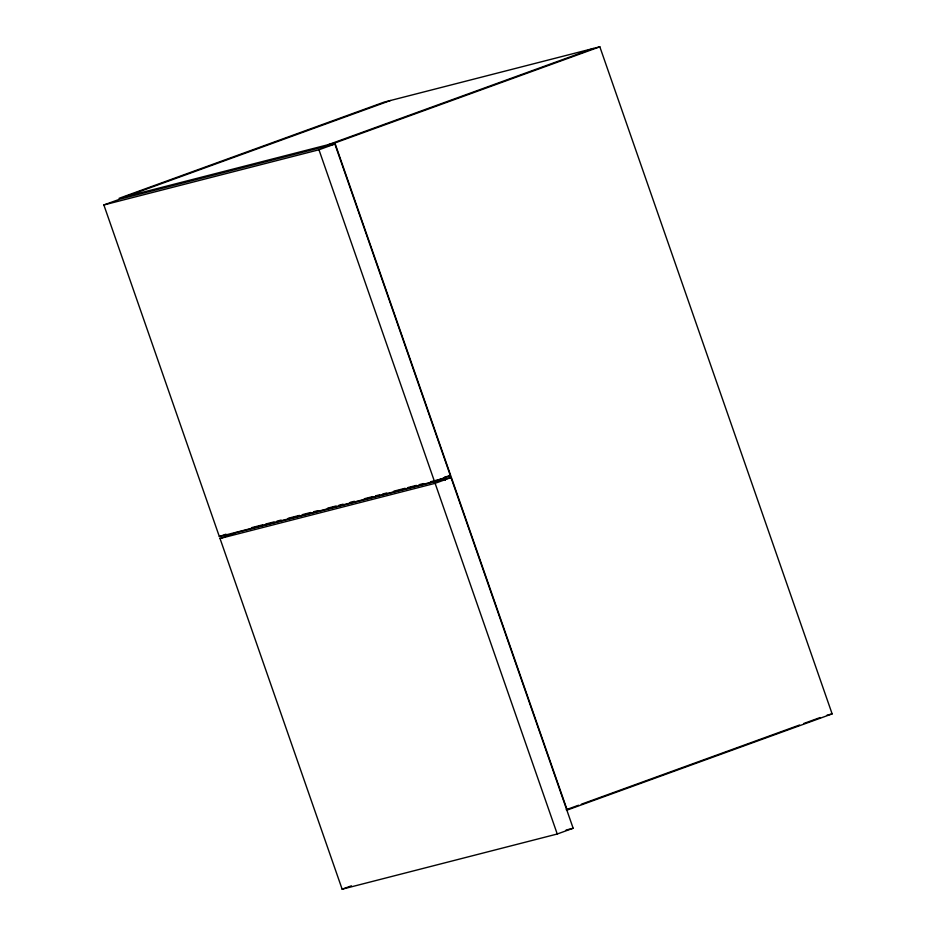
<?xml version="1.0" encoding="UTF-8"?>
<svg xmlns="http://www.w3.org/2000/svg" width="936" height="936" viewBox="0 0 936 936"><rect width="100%" height="100%" fill="white"/><g stroke="black" fill="none" stroke-linecap="round" stroke-linejoin="round"><path stroke-width="1.4" d="M125.541 196.665L390.487 100.503M103.861 204.961L119.761 199.192L334.866 144.004L450.356 475.64L434.456 481.408L219.352 536.597L103.861 204.961L318.965 149.772L334.866 144.004M328.419 144.624L593.354 48.461M334.889 142.962L599.836 46.8L832.139 713.887L567.193 810.049L334.889 142.962L119.071 198.327L384.006 102.164L599.836 46.8M219.352 536.597L225.974 534.187M220.018 538.504L235.919 532.736L451.012 477.547L573.148 828.243L557.248 834.011L342.143 889.2L220.018 538.504L435.123 483.315L451.012 477.547M342.143 889.2L351.421 885.83M566.21 809.71L578.565 805.229M581.314 804.235L799.578 725.014M803.696 723.516L820.17 717.538M444.694 477.091L450.356 475.64M251.562 527.682L262.829 524.792M265.649 524.066L274.096 521.902M276.916 521.176L281.139 520.088M288.194 518.287L299.461 515.397M302.281 514.671L310.729 512.495M313.548 511.781L317.772 510.693M327.635 508.166L336.094 505.99M338.902 505.276L343.138 504.188M350.181 502.375L354.405 501.298M364.268 498.771L372.715 496.595M375.535 495.869L379.759 494.793M382.578 494.068L386.802 492.979M393.857 491.178L405.124 488.288M407.944 487.562L416.391 485.398M419.211 484.672L423.435 483.584M430.478 481.783L444.565 478.167M826.956 715.221L832.139 713.887M566.069 830.057L573.148 828.243M444.331 477.477L445.29 480.238M318.965 149.772L434.456 481.408M435.123 483.315L557.248 834.011"/></g></svg>
